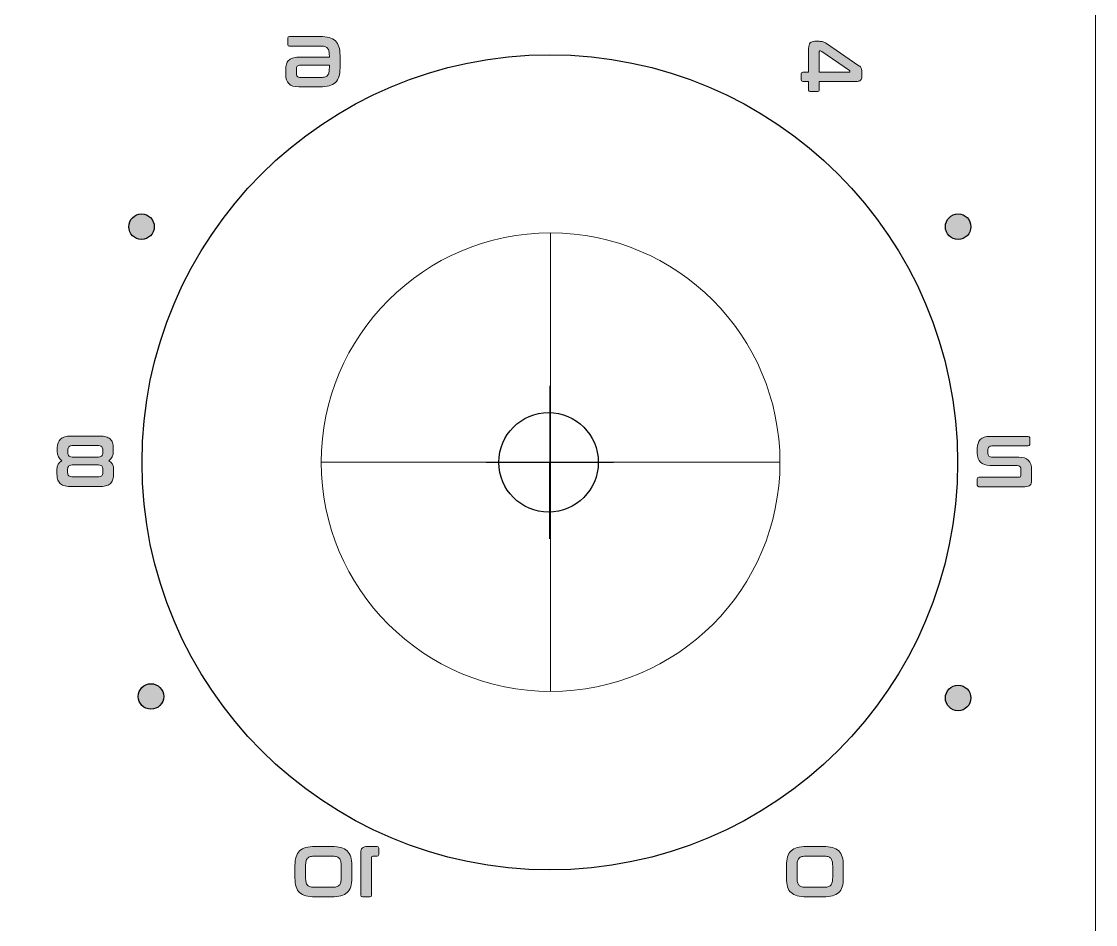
# Model space of a CAD drawing. Header units: millimetres. Extents: x 0 to 62, y -117 to 0.
# Drawn here: x 40.93 to 62, y -29.53 to -11.8 of the extents above; entities that cross this region are included whole.
import ezdxf

# ---------------------------------------------------------------- set-up
doc = ezdxf.new("R2010")
doc.units = ezdxf.units.MM
doc.header["$MEASUREMENT"] = 0
for name, color, linetype in [('GLOSS-V', 7, 'Continuous'), ('Layer 4', 7, 'Continuous'), ('Layer 5', 7, 'Continuous')]:
    doc.layers.add(name, color=color, linetype=linetype)

# ---------------------------------------------------------------- blocks, each defined once
blk = doc.blocks.new('block 40')
at = {"layer": 'GLOSS-V', "true_color": 0x010101}
h = blk.add_hatch(color=178, dxfattribs=at)
h.dxf.hatch_style = 2
edge = h.paths.add_edge_path()
edge.add_spline(control_points=[(56.657, -27.998), (56.728, -27.998), (56.789, -28.005), (56.839, -28.019), (56.889, -28.033), (56.93, -28.054), (56.961, -28.084), (56.993, -28.113), (57.016, -28.152), (57.03, -28.199), (57.045, -28.246), (57.052, -28.303), (57.052, -28.371), (57.052, -28.371), (57.052, -28.614), (57.052, -28.614), (57.052, -28.681), (57.045, -28.739), (57.03, -28.787), (57.016, -28.834), (56.993, -28.873), (56.961, -28.902), (56.93, -28.932), (56.889, -28.953), (56.839, -28.966), (56.789, -28.98), (56.728, -28.986), (56.657, -28.986), (56.657, -28.986), (56.331, -28.986), (56.331, -28.986), (56.259, -28.986), (56.199, -28.98), (56.149, -28.966), (56.099, -28.953), (56.058, -28.932), (56.027, -28.902), (55.995, -28.873), (55.972, -28.834), (55.958, -28.787), (55.943, -28.739), (55.936, -28.681), (55.936, -28.614), (55.936, -28.614), (55.936, -28.371), (55.936, -28.371), (55.936, -28.303), (55.943, -28.246), (55.958, -28.199), (55.972, -28.152), (55.995, -28.113), (56.027, -28.084), (56.058, -28.054), (56.099, -28.033), (56.149, -28.019), (56.199, -28.005), (56.259, -27.998), (56.331, -27.998), (56.331, -27.998), (56.657, -27.998), (56.657, -27.998)], knot_values=[0, 0, 0, 0, 1, 1, 1, 2, 2, 2, 3, 3, 3, 4, 4, 4, 5, 5, 5, 6, 6, 6, 7, 7, 7, 8, 8, 8, 9, 9, 9, 10, 10, 10, 11, 11, 11, 12, 12, 12, 13, 13, 13, 14, 14, 14, 15, 15, 15, 16, 16, 16, 17, 17, 17, 18, 18, 18, 19, 19, 19, 20, 20, 20, 20], degree=3, periodic=1)
edge = h.paths.add_edge_path()
edge.add_spline(control_points=[(56.843, -28.379), (56.843, -28.342), (56.84, -28.311), (56.834, -28.286), (56.829, -28.262), (56.819, -28.242), (56.805, -28.227), (56.791, -28.212), (56.772, -28.201), (56.748, -28.195), (56.724, -28.189), (56.694, -28.186), (56.657, -28.186), (56.657, -28.186), (56.331, -28.186), (56.331, -28.186), (56.294, -28.186), (56.264, -28.189), (56.24, -28.195), (56.216, -28.201), (56.197, -28.212), (56.183, -28.227), (56.169, -28.242), (56.159, -28.262), (56.153, -28.286), (56.147, -28.311), (56.145, -28.342), (56.145, -28.379), (56.145, -28.379), (56.145, -28.605), (56.145, -28.605), (56.145, -28.643), (56.147, -28.674), (56.153, -28.699), (56.159, -28.724), (56.169, -28.744), (56.183, -28.758), (56.197, -28.773), (56.216, -28.783), (56.24, -28.789), (56.264, -28.795), (56.294, -28.798), (56.331, -28.798), (56.331, -28.798), (56.657, -28.798), (56.657, -28.798), (56.694, -28.798), (56.724, -28.795), (56.748, -28.789), (56.772, -28.783), (56.791, -28.773), (56.805, -28.758), (56.819, -28.744), (56.829, -28.724), (56.834, -28.699), (56.84, -28.674), (56.843, -28.643), (56.843, -28.605), (56.843, -28.605), (56.843, -28.379), (56.843, -28.379)], knot_values=[0, 0, 0, 0, 1, 1, 1, 2, 2, 2, 3, 3, 3, 4, 4, 4, 5, 5, 5, 6, 6, 6, 7, 7, 7, 8, 8, 8, 9, 9, 9, 10, 10, 10, 11, 11, 11, 12, 12, 12, 13, 13, 13, 14, 14, 14, 15, 15, 15, 16, 16, 16, 17, 17, 17, 18, 18, 18, 19, 19, 19, 20, 20, 20, 20], degree=3, periodic=1)
at = {"layer": 'GLOSS-V', "lineweight": 0}
for points in [[(56.657, -27.998), (56.728, -27.998), (56.789, -28.005), (56.839, -28.019), (56.889, -28.033), (56.93, -28.054), (56.961, -28.084), (56.993, -28.113), (57.016, -28.152), (57.03, -28.199), (57.045, -28.246), (57.052, -28.303), (57.052, -28.371), (57.052, -28.371), (57.052, -28.614), (57.052, -28.614), (57.052, -28.681), (57.045, -28.739), (57.03, -28.787), (57.016, -28.834), (56.993, -28.873), (56.961, -28.902), (56.93, -28.932), (56.889, -28.953), (56.839, -28.966), (56.789, -28.98), (56.728, -28.986), (56.657, -28.986), (56.657, -28.986), (56.331, -28.986), (56.331, -28.986), (56.259, -28.986), (56.199, -28.98), (56.149, -28.966), (56.099, -28.953), (56.058, -28.932), (56.027, -28.902), (55.995, -28.873), (55.972, -28.834), (55.958, -28.787), (55.943, -28.739), (55.936, -28.681), (55.936, -28.614), (55.936, -28.614), (55.936, -28.371), (55.936, -28.371), (55.936, -28.303), (55.943, -28.246), (55.958, -28.199), (55.972, -28.152), (55.995, -28.113), (56.027, -28.084), (56.058, -28.054), (56.099, -28.033), (56.149, -28.019), (56.199, -28.005), (56.259, -27.998), (56.331, -27.998), (56.331, -27.998), (56.657, -27.998), (56.657, -27.998)], [(56.843, -28.379), (56.843, -28.342), (56.84, -28.311), (56.834, -28.286), (56.829, -28.262), (56.819, -28.242), (56.805, -28.227), (56.791, -28.212), (56.772, -28.201), (56.748, -28.195), (56.724, -28.189), (56.694, -28.186), (56.657, -28.186), (56.657, -28.186), (56.331, -28.186), (56.331, -28.186), (56.294, -28.186), (56.264, -28.189), (56.24, -28.195), (56.216, -28.201), (56.197, -28.212), (56.183, -28.227), (56.169, -28.242), (56.159, -28.262), (56.153, -28.286), (56.147, -28.311), (56.145, -28.342), (56.145, -28.379), (56.145, -28.379), (56.145, -28.605), (56.145, -28.605), (56.145, -28.643), (56.147, -28.674), (56.153, -28.699), (56.159, -28.724), (56.169, -28.744), (56.183, -28.758), (56.197, -28.773), (56.216, -28.783), (56.24, -28.789), (56.264, -28.795), (56.294, -28.798), (56.331, -28.798), (56.331, -28.798), (56.657, -28.798), (56.657, -28.798), (56.694, -28.798), (56.724, -28.795), (56.748, -28.789), (56.772, -28.783), (56.791, -28.773), (56.805, -28.758), (56.819, -28.744), (56.829, -28.724), (56.834, -28.699), (56.84, -28.674), (56.843, -28.643), (56.843, -28.605), (56.843, -28.605), (56.843, -28.379), (56.843, -28.379)]]:
    blk.add_open_spline(points, degree=3, knots=[0, 0, 0, 0, 1, 1, 1, 2, 2, 2, 3, 3, 3, 4, 4, 4, 5, 5, 5, 6, 6, 6, 7, 7, 7, 8, 8, 8, 9, 9, 9, 10, 10, 10, 11, 11, 11, 12, 12, 12, 13, 13, 13, 14, 14, 14, 15, 15, 15, 16, 16, 16, 17, 17, 17, 18, 18, 18, 19, 19, 19, 20, 20, 20, 20], dxfattribs=at)
blk = doc.blocks.new('block 39')
at = {"layer": 'GLOSS-V'}
blk.add_blockref('block 40', (0, 0), dxfattribs=at)
blk = doc.blocks.new('block 42')
at = {"layer": 'GLOSS-V', "true_color": 0x010101}
h = blk.add_hatch(color=178, dxfattribs=at)
h.dxf.hatch_style = 2
edge = h.paths.add_edge_path()
edge.add_spline(control_points=[(60.677, -19.947), (60.698, -19.947), (60.708, -19.957), (60.708, -19.978), (60.708, -19.978), (60.708, -20.104), (60.708, -20.104), (60.708, -20.124), (60.698, -20.135), (60.677, -20.135), (60.677, -20.135), (59.963, -20.135), (59.963, -20.135), (59.936, -20.135), (59.916, -20.142), (59.905, -20.157), (59.894, -20.171), (59.888, -20.191), (59.888, -20.215), (59.888, -20.215), (59.888, -20.276), (59.888, -20.276), (59.888, -20.328), (59.913, -20.355), (59.962, -20.355), (59.962, -20.355), (60.498, -20.355), (60.498, -20.355), (60.58, -20.355), (60.641, -20.376), (60.683, -20.418), (60.724, -20.46), (60.745, -20.52), (60.745, -20.598), (60.745, -20.598), (60.745, -20.815), (60.745, -20.815), (60.745, -20.856), (60.735, -20.887), (60.715, -20.906), (60.696, -20.925), (60.662, -20.935), (60.614, -20.935), (60.614, -20.935), (59.713, -20.935), (59.713, -20.935), (59.692, -20.935), (59.681, -20.924), (59.681, -20.904), (59.681, -20.904), (59.681, -20.778), (59.681, -20.778), (59.681, -20.758), (59.692, -20.747), (59.713, -20.747), (59.713, -20.747), (60.508, -20.747), (60.508, -20.747), (60.527, -20.747), (60.536, -20.737), (60.536, -20.717), (60.536, -20.717), (60.536, -20.598), (60.536, -20.598), (60.536, -20.544), (60.512, -20.517), (60.463, -20.517), (60.463, -20.517), (59.926, -20.517), (59.926, -20.517), (59.845, -20.517), (59.783, -20.496), (59.741, -20.454), (59.7, -20.413), (59.679, -20.353), (59.679, -20.276), (59.679, -20.276), (59.679, -20.177), (59.679, -20.177), (59.679, -20.108), (59.7, -20.053), (59.74, -20.01), (59.781, -19.968), (59.844, -19.947), (59.929, -19.947), (59.929, -19.947), (60.677, -19.947), (60.677, -19.947)], knot_values=[0, 0, 0, 0, 1, 1, 1, 2, 2, 2, 3, 3, 3, 4, 4, 4, 5, 5, 5, 6, 6, 6, 7, 7, 7, 8, 8, 8, 9, 9, 9, 10, 10, 10, 11, 11, 11, 12, 12, 12, 13, 13, 13, 14, 14, 14, 15, 15, 15, 16, 16, 16, 17, 17, 17, 18, 18, 18, 19, 19, 19, 20, 20, 20, 21, 21, 21, 22, 22, 22, 23, 23, 23, 24, 24, 24, 25, 25, 25, 26, 26, 26, 27, 27, 27, 28, 28, 28, 29, 29, 29, 29], degree=3, periodic=1)
at = {"layer": 'GLOSS-V', "lineweight": 0}
blk.add_open_spline([(60.677, -19.947), (60.698, -19.947), (60.708, -19.957), (60.708, -19.978), (60.708, -19.978), (60.708, -20.104), (60.708, -20.104), (60.708, -20.124), (60.698, -20.135), (60.677, -20.135), (60.677, -20.135), (59.963, -20.135), (59.963, -20.135), (59.936, -20.135), (59.916, -20.142), (59.905, -20.157), (59.894, -20.171), (59.888, -20.191), (59.888, -20.215), (59.888, -20.215), (59.888, -20.276), (59.888, -20.276), (59.888, -20.328), (59.913, -20.355), (59.962, -20.355), (59.962, -20.355), (60.498, -20.355), (60.498, -20.355), (60.58, -20.355), (60.641, -20.376), (60.683, -20.418), (60.724, -20.46), (60.745, -20.52), (60.745, -20.598), (60.745, -20.598), (60.745, -20.815), (60.745, -20.815), (60.745, -20.856), (60.735, -20.887), (60.715, -20.906), (60.696, -20.925), (60.662, -20.935), (60.614, -20.935), (60.614, -20.935), (59.713, -20.935), (59.713, -20.935), (59.692, -20.935), (59.681, -20.924), (59.681, -20.904), (59.681, -20.904), (59.681, -20.778), (59.681, -20.778), (59.681, -20.758), (59.692, -20.747), (59.713, -20.747), (59.713, -20.747), (60.508, -20.747), (60.508, -20.747), (60.527, -20.747), (60.536, -20.737), (60.536, -20.717), (60.536, -20.717), (60.536, -20.598), (60.536, -20.598), (60.536, -20.544), (60.512, -20.517), (60.463, -20.517), (60.463, -20.517), (59.926, -20.517), (59.926, -20.517), (59.845, -20.517), (59.783, -20.496), (59.741, -20.454), (59.7, -20.413), (59.679, -20.353), (59.679, -20.276), (59.679, -20.276), (59.679, -20.177), (59.679, -20.177), (59.679, -20.108), (59.7, -20.053), (59.74, -20.01), (59.781, -19.968), (59.844, -19.947), (59.929, -19.947), (59.929, -19.947), (60.677, -19.947), (60.677, -19.947)], degree=3, knots=[0, 0, 0, 0, 1, 1, 1, 2, 2, 2, 3, 3, 3, 4, 4, 4, 5, 5, 5, 6, 6, 6, 7, 7, 7, 8, 8, 8, 9, 9, 9, 10, 10, 10, 11, 11, 11, 12, 12, 12, 13, 13, 13, 14, 14, 14, 15, 15, 15, 16, 16, 16, 17, 17, 17, 18, 18, 18, 19, 19, 19, 20, 20, 20, 21, 21, 21, 22, 22, 22, 23, 23, 23, 24, 24, 24, 25, 25, 25, 26, 26, 26, 27, 27, 27, 28, 28, 28, 29, 29, 29, 29], dxfattribs=at)
blk = doc.blocks.new('block 41')
at = {"layer": 'GLOSS-V'}
blk.add_blockref('block 42', (0, 0), dxfattribs=at)
blk = doc.blocks.new('block 44')
at = {"layer": 'GLOSS-V', "true_color": 0x010101}
h = blk.add_hatch(color=178, dxfattribs=at)
h.dxf.hatch_style = 2
edge = h.paths.add_edge_path()
edge.add_spline(control_points=[(57.359, -12.671), (57.38, -12.686), (57.395, -12.703), (57.403, -12.72), (57.41, -12.737), (57.414, -12.759), (57.414, -12.786), (57.414, -12.786), (57.414, -12.893), (57.414, -12.893), (57.414, -12.918), (57.406, -12.939), (57.391, -12.955), (57.376, -12.971), (57.354, -12.979), (57.324, -12.979), (57.324, -12.979), (56.581, -12.979), (56.581, -12.979), (56.581, -12.979), (56.581, -13.15), (56.581, -13.15), (56.581, -13.17), (56.571, -13.181), (56.548, -13.181), (56.548, -13.181), (56.403, -13.181), (56.403, -13.181), (56.383, -13.181), (56.372, -13.17), (56.372, -13.15), (56.372, -13.15), (56.372, -12.979), (56.372, -12.979), (56.372, -12.979), (56.257, -12.979), (56.257, -12.979), (56.236, -12.979), (56.225, -12.969), (56.225, -12.948), (56.225, -12.948), (56.225, -12.834), (56.225, -12.834), (56.225, -12.812), (56.236, -12.801), (56.257, -12.801), (56.257, -12.801), (56.372, -12.801), (56.372, -12.801), (56.372, -12.801), (56.372, -12.337), (56.372, -12.337), (56.372, -12.28), (56.382, -12.241), (56.403, -12.222), (56.423, -12.203), (56.454, -12.193), (56.495, -12.193), (56.495, -12.193), (56.578, -12.193), (56.578, -12.193), (56.61, -12.193), (56.636, -12.196), (56.655, -12.202), (56.675, -12.208), (56.696, -12.219), (56.719, -12.235), (56.719, -12.235), (57.359, -12.671), (57.359, -12.671)], knot_values=[0, 0, 0, 0, 1, 1, 1, 2, 2, 2, 3, 3, 3, 4, 4, 4, 5, 5, 5, 6, 6, 6, 7, 7, 7, 8, 8, 8, 9, 9, 9, 10, 10, 10, 11, 11, 11, 12, 12, 12, 13, 13, 13, 14, 14, 14, 15, 15, 15, 16, 16, 16, 17, 17, 17, 18, 18, 18, 19, 19, 19, 20, 20, 20, 21, 21, 21, 22, 22, 22, 23, 23, 23, 23], degree=3, periodic=1)
edge = h.paths.add_edge_path()
edge.add_spline(control_points=[(57.181, -12.783), (57.181, -12.774), (57.178, -12.768), (57.172, -12.763), (57.172, -12.763), (56.632, -12.392), (56.632, -12.392), (56.621, -12.384), (56.61, -12.381), (56.601, -12.381), (56.601, -12.381), (56.593, -12.381), (56.593, -12.381), (56.585, -12.381), (56.581, -12.386), (56.581, -12.396), (56.581, -12.396), (56.581, -12.801), (56.581, -12.801), (56.581, -12.801), (57.17, -12.801), (57.17, -12.801), (57.177, -12.801), (57.181, -12.798), (57.181, -12.791), (57.181, -12.791), (57.181, -12.783), (57.181, -12.783)], knot_values=[0, 0, 0, 0, 1, 1, 1, 2, 2, 2, 3, 3, 3, 4, 4, 4, 5, 5, 5, 6, 6, 6, 7, 7, 7, 8, 8, 8, 9, 9, 9, 9], degree=3, periodic=1)
at = {"layer": 'GLOSS-V', "lineweight": 0}
for points, knots in [([(57.359, -12.671), (57.38, -12.686), (57.395, -12.703), (57.403, -12.72), (57.41, -12.737), (57.414, -12.759), (57.414, -12.786), (57.414, -12.786), (57.414, -12.893), (57.414, -12.893), (57.414, -12.918), (57.406, -12.939), (57.391, -12.955), (57.376, -12.971), (57.354, -12.979), (57.324, -12.979), (57.324, -12.979), (56.581, -12.979), (56.581, -12.979), (56.581, -12.979), (56.581, -13.15), (56.581, -13.15), (56.581, -13.17), (56.571, -13.181), (56.548, -13.181), (56.548, -13.181), (56.403, -13.181), (56.403, -13.181), (56.383, -13.181), (56.372, -13.17), (56.372, -13.15), (56.372, -13.15), (56.372, -12.979), (56.372, -12.979), (56.372, -12.979), (56.257, -12.979), (56.257, -12.979), (56.236, -12.979), (56.225, -12.969), (56.225, -12.948), (56.225, -12.948), (56.225, -12.834), (56.225, -12.834), (56.225, -12.812), (56.236, -12.801), (56.257, -12.801), (56.257, -12.801), (56.372, -12.801), (56.372, -12.801), (56.372, -12.801), (56.372, -12.337), (56.372, -12.337), (56.372, -12.28), (56.382, -12.241), (56.403, -12.222), (56.423, -12.203), (56.454, -12.193), (56.495, -12.193), (56.495, -12.193), (56.578, -12.193), (56.578, -12.193), (56.61, -12.193), (56.636, -12.196), (56.655, -12.202), (56.675, -12.208), (56.696, -12.219), (56.719, -12.235), (56.719, -12.235), (57.359, -12.671), (57.359, -12.671)], [0, 0, 0, 0, 1, 1, 1, 2, 2, 2, 3, 3, 3, 4, 4, 4, 5, 5, 5, 6, 6, 6, 7, 7, 7, 8, 8, 8, 9, 9, 9, 10, 10, 10, 11, 11, 11, 12, 12, 12, 13, 13, 13, 14, 14, 14, 15, 15, 15, 16, 16, 16, 17, 17, 17, 18, 18, 18, 19, 19, 19, 20, 20, 20, 21, 21, 21, 22, 22, 22, 23, 23, 23, 23]), ([(57.181, -12.783), (57.181, -12.774), (57.178, -12.768), (57.172, -12.763), (57.172, -12.763), (56.632, -12.392), (56.632, -12.392), (56.621, -12.384), (56.61, -12.381), (56.601, -12.381), (56.601, -12.381), (56.593, -12.381), (56.593, -12.381), (56.585, -12.381), (56.581, -12.386), (56.581, -12.396), (56.581, -12.396), (56.581, -12.801), (56.581, -12.801), (56.581, -12.801), (57.17, -12.801), (57.17, -12.801), (57.177, -12.801), (57.181, -12.798), (57.181, -12.791), (57.181, -12.791), (57.181, -12.783), (57.181, -12.783)], [0, 0, 0, 0, 1, 1, 1, 2, 2, 2, 3, 3, 3, 4, 4, 4, 5, 5, 5, 6, 6, 6, 7, 7, 7, 8, 8, 8, 9, 9, 9, 9])]:
    blk.add_open_spline(points, degree=3, knots=knots, dxfattribs=at)
blk = doc.blocks.new('block 43')
at = {"layer": 'GLOSS-V'}
blk.add_blockref('block 44', (0, 0), dxfattribs=at)
blk = doc.blocks.new('block 46')
at = {"layer": 'GLOSS-V', "true_color": 0x010101}
h = blk.add_hatch(color=178, dxfattribs=at)
h.dxf.hatch_style = 2
edge = h.paths.add_edge_path()
edge.add_spline(control_points=[(46.782, -12.099), (46.854, -12.099), (46.914, -12.105), (46.964, -12.119), (47.014, -12.133), (47.055, -12.154), (47.086, -12.184), (47.118, -12.214), (47.141, -12.252), (47.155, -12.299), (47.17, -12.346), (47.177, -12.403), (47.177, -12.471), (47.177, -12.471), (47.177, -12.714), (47.177, -12.714), (47.177, -12.782), (47.17, -12.839), (47.155, -12.887), (47.141, -12.934), (47.118, -12.973), (47.086, -13.002), (47.055, -13.032), (47.014, -13.053), (46.964, -13.067), (46.914, -13.08), (46.854, -13.086), (46.782, -13.086), (46.782, -13.086), (46.37, -13.086), (46.37, -13.086), (46.277, -13.086), (46.211, -13.066), (46.172, -13.023), (46.133, -12.982), (46.113, -12.923), (46.113, -12.848), (46.113, -12.848), (46.113, -12.745), (46.113, -12.745), (46.113, -12.707), (46.117, -12.674), (46.126, -12.644), (46.135, -12.614), (46.148, -12.589), (46.168, -12.569), (46.188, -12.549), (46.214, -12.533), (46.245, -12.523), (46.277, -12.512), (46.315, -12.506), (46.36, -12.506), (46.36, -12.506), (46.968, -12.506), (46.968, -12.506), (46.968, -12.506), (46.968, -12.48), (46.968, -12.48), (46.968, -12.442), (46.966, -12.411), (46.96, -12.386), (46.955, -12.362), (46.944, -12.342), (46.93, -12.327), (46.916, -12.312), (46.897, -12.302), (46.873, -12.295), (46.849, -12.289), (46.819, -12.286), (46.782, -12.286), (46.782, -12.286), (46.183, -12.286), (46.183, -12.286), (46.162, -12.286), (46.151, -12.276), (46.151, -12.255), (46.151, -12.255), (46.151, -12.13), (46.151, -12.13), (46.151, -12.109), (46.162, -12.099), (46.183, -12.099), (46.183, -12.099), (46.782, -12.099), (46.782, -12.099)], knot_values=[0, 0, 0, 0, 1, 1, 1, 2, 2, 2, 3, 3, 3, 4, 4, 4, 5, 5, 5, 6, 6, 6, 7, 7, 7, 8, 8, 8, 9, 9, 9, 10, 10, 10, 11, 11, 11, 12, 12, 12, 13, 13, 13, 14, 14, 14, 15, 15, 15, 16, 16, 16, 17, 17, 17, 18, 18, 18, 19, 19, 19, 20, 20, 20, 21, 21, 21, 22, 22, 22, 23, 23, 23, 24, 24, 24, 25, 25, 25, 26, 26, 26, 27, 27, 27, 28, 28, 28, 28], degree=3, periodic=1)
edge = h.paths.add_edge_path()
edge.add_spline(control_points=[(46.403, -12.662), (46.372, -12.662), (46.351, -12.668), (46.339, -12.681), (46.327, -12.694), (46.321, -12.716), (46.321, -12.745), (46.321, -12.745), (46.321, -12.82), (46.321, -12.82), (46.321, -12.849), (46.327, -12.87), (46.34, -12.884), (46.352, -12.898), (46.374, -12.904), (46.404, -12.904), (46.404, -12.904), (46.782, -12.904), (46.782, -12.904), (46.819, -12.904), (46.849, -12.901), (46.873, -12.895), (46.897, -12.889), (46.916, -12.879), (46.93, -12.864), (46.944, -12.85), (46.955, -12.83), (46.96, -12.805), (46.966, -12.78), (46.968, -12.749), (46.968, -12.712), (46.968, -12.712), (46.968, -12.662), (46.968, -12.662), (46.968, -12.662), (46.403, -12.662), (46.403, -12.662)], knot_values=[0, 0, 0, 0, 1, 1, 1, 2, 2, 2, 3, 3, 3, 4, 4, 4, 5, 5, 5, 6, 6, 6, 7, 7, 7, 8, 8, 8, 9, 9, 9, 10, 10, 10, 11, 11, 11, 12, 12, 12, 12], degree=3, periodic=1)
at = {"layer": 'GLOSS-V', "lineweight": 0}
for points, knots in [([(46.782, -12.099), (46.854, -12.099), (46.914, -12.105), (46.964, -12.119), (47.014, -12.133), (47.055, -12.154), (47.086, -12.184), (47.118, -12.214), (47.141, -12.252), (47.155, -12.299), (47.17, -12.346), (47.177, -12.403), (47.177, -12.471), (47.177, -12.471), (47.177, -12.714), (47.177, -12.714), (47.177, -12.782), (47.17, -12.839), (47.155, -12.887), (47.141, -12.934), (47.118, -12.973), (47.086, -13.002), (47.055, -13.032), (47.014, -13.053), (46.964, -13.067), (46.914, -13.08), (46.854, -13.086), (46.782, -13.086), (46.782, -13.086), (46.37, -13.086), (46.37, -13.086), (46.277, -13.086), (46.211, -13.066), (46.172, -13.023), (46.133, -12.982), (46.113, -12.923), (46.113, -12.848), (46.113, -12.848), (46.113, -12.745), (46.113, -12.745), (46.113, -12.707), (46.117, -12.674), (46.126, -12.644), (46.135, -12.614), (46.148, -12.589), (46.168, -12.569), (46.188, -12.549), (46.214, -12.533), (46.245, -12.523), (46.277, -12.512), (46.315, -12.506), (46.36, -12.506), (46.36, -12.506), (46.968, -12.506), (46.968, -12.506), (46.968, -12.506), (46.968, -12.48), (46.968, -12.48), (46.968, -12.442), (46.966, -12.411), (46.96, -12.386), (46.955, -12.362), (46.944, -12.342), (46.93, -12.327), (46.916, -12.312), (46.897, -12.302), (46.873, -12.295), (46.849, -12.289), (46.819, -12.286), (46.782, -12.286), (46.782, -12.286), (46.183, -12.286), (46.183, -12.286), (46.162, -12.286), (46.151, -12.276), (46.151, -12.255), (46.151, -12.255), (46.151, -12.13), (46.151, -12.13), (46.151, -12.109), (46.162, -12.099), (46.183, -12.099), (46.183, -12.099), (46.782, -12.099), (46.782, -12.099)], [0, 0, 0, 0, 1, 1, 1, 2, 2, 2, 3, 3, 3, 4, 4, 4, 5, 5, 5, 6, 6, 6, 7, 7, 7, 8, 8, 8, 9, 9, 9, 10, 10, 10, 11, 11, 11, 12, 12, 12, 13, 13, 13, 14, 14, 14, 15, 15, 15, 16, 16, 16, 17, 17, 17, 18, 18, 18, 19, 19, 19, 20, 20, 20, 21, 21, 21, 22, 22, 22, 23, 23, 23, 24, 24, 24, 25, 25, 25, 26, 26, 26, 27, 27, 27, 28, 28, 28, 28]), ([(46.403, -12.662), (46.372, -12.662), (46.351, -12.668), (46.339, -12.681), (46.327, -12.694), (46.321, -12.716), (46.321, -12.745), (46.321, -12.745), (46.321, -12.82), (46.321, -12.82), (46.321, -12.849), (46.327, -12.87), (46.34, -12.884), (46.352, -12.898), (46.374, -12.904), (46.404, -12.904), (46.404, -12.904), (46.782, -12.904), (46.782, -12.904), (46.819, -12.904), (46.849, -12.901), (46.873, -12.895), (46.897, -12.889), (46.916, -12.879), (46.93, -12.864), (46.944, -12.85), (46.955, -12.83), (46.96, -12.805), (46.966, -12.78), (46.968, -12.749), (46.968, -12.712), (46.968, -12.712), (46.968, -12.662), (46.968, -12.662), (46.968, -12.662), (46.403, -12.662), (46.403, -12.662)], [0, 0, 0, 0, 1, 1, 1, 2, 2, 2, 3, 3, 3, 4, 4, 4, 5, 5, 5, 6, 6, 6, 7, 7, 7, 8, 8, 8, 9, 9, 9, 10, 10, 10, 11, 11, 11, 12, 12, 12, 12])]:
    blk.add_open_spline(points, degree=3, knots=knots, dxfattribs=at)
blk = doc.blocks.new('block 45')
at = {"layer": 'GLOSS-V'}
blk.add_blockref('block 46', (0, 0), dxfattribs=at)
blk = doc.blocks.new('block 48')
at = {"layer": 'GLOSS-V', "true_color": 0x010101}
h = blk.add_hatch(color=178, dxfattribs=at)
h.dxf.hatch_style = 2
edge = h.paths.add_edge_path()
edge.add_spline(control_points=[(42.461, -19.941), (42.51, -19.941), (42.551, -19.946), (42.585, -19.955), (42.619, -19.965), (42.647, -19.979), (42.668, -19.998), (42.689, -20.017), (42.705, -20.042), (42.714, -20.071), (42.724, -20.1), (42.729, -20.134), (42.729, -20.174), (42.729, -20.174), (42.729, -20.241), (42.729, -20.241), (42.729, -20.323), (42.7, -20.384), (42.642, -20.424), (42.705, -20.459), (42.736, -20.519), (42.736, -20.603), (42.736, -20.603), (42.736, -20.685), (42.736, -20.685), (42.736, -20.722), (42.732, -20.756), (42.723, -20.786), (42.715, -20.816), (42.701, -20.842), (42.681, -20.863), (42.661, -20.884), (42.636, -20.901), (42.604, -20.912), (42.573, -20.923), (42.533, -20.929), (42.486, -20.929), (42.486, -20.929), (41.874, -20.929), (41.874, -20.929), (41.828, -20.929), (41.789, -20.923), (41.757, -20.912), (41.725, -20.901), (41.699, -20.884), (41.679, -20.863), (41.659, -20.842), (41.645, -20.816), (41.637, -20.786), (41.628, -20.756), (41.624, -20.722), (41.624, -20.685), (41.624, -20.685), (41.624, -20.603), (41.624, -20.603), (41.624, -20.519), (41.656, -20.459), (41.719, -20.424), (41.661, -20.384), (41.631, -20.323), (41.631, -20.241), (41.631, -20.241), (41.631, -20.174), (41.631, -20.174), (41.631, -20.096), (41.652, -20.037), (41.693, -19.999), (41.734, -19.96), (41.803, -19.941), (41.899, -19.941), (41.899, -19.941), (42.461, -19.941), (42.461, -19.941)], knot_values=[0, 0, 0, 0, 1, 1, 1, 2, 2, 2, 3, 3, 3, 4, 4, 4, 5, 5, 5, 6, 6, 6, 7, 7, 7, 8, 8, 8, 9, 9, 9, 10, 10, 10, 11, 11, 11, 12, 12, 12, 13, 13, 13, 14, 14, 14, 15, 15, 15, 16, 16, 16, 17, 17, 17, 18, 18, 18, 19, 19, 19, 20, 20, 20, 21, 21, 21, 22, 22, 22, 23, 23, 23, 24, 24, 24, 24], degree=3, periodic=1)
edge = h.paths.add_edge_path()
edge.add_spline(control_points=[(42.526, -20.594), (42.526, -20.565), (42.517, -20.543), (42.501, -20.528), (42.484, -20.513), (42.452, -20.505), (42.405, -20.505), (42.405, -20.505), (41.956, -20.505), (41.956, -20.505), (41.909, -20.505), (41.877, -20.513), (41.859, -20.528), (41.842, -20.543), (41.833, -20.565), (41.833, -20.594), (41.833, -20.594), (41.833, -20.656), (41.833, -20.656), (41.833, -20.687), (41.841, -20.708), (41.858, -20.722), (41.874, -20.736), (41.901, -20.743), (41.939, -20.743), (41.939, -20.743), (42.422, -20.743), (42.422, -20.743), (42.459, -20.743), (42.486, -20.736), (42.502, -20.722), (42.518, -20.708), (42.526, -20.687), (42.526, -20.656), (42.526, -20.656), (42.526, -20.594), (42.526, -20.594)], knot_values=[0, 0, 0, 0, 1, 1, 1, 2, 2, 2, 3, 3, 3, 4, 4, 4, 5, 5, 5, 6, 6, 6, 7, 7, 7, 8, 8, 8, 9, 9, 9, 10, 10, 10, 11, 11, 11, 12, 12, 12, 12], degree=3, periodic=1)
edge = h.paths.add_edge_path()
edge.add_spline(control_points=[(42.525, -20.218), (42.525, -20.188), (42.517, -20.166), (42.501, -20.151), (42.485, -20.135), (42.458, -20.127), (42.42, -20.127), (42.42, -20.127), (41.941, -20.127), (41.941, -20.127), (41.903, -20.127), (41.876, -20.135), (41.86, -20.151), (41.844, -20.166), (41.836, -20.188), (41.836, -20.218), (41.836, -20.218), (41.836, -20.27), (41.836, -20.27), (41.836, -20.297), (41.844, -20.318), (41.861, -20.333), (41.877, -20.347), (41.909, -20.354), (41.956, -20.354), (41.956, -20.354), (42.405, -20.354), (42.405, -20.354), (42.452, -20.354), (42.484, -20.347), (42.5, -20.333), (42.516, -20.318), (42.525, -20.297), (42.525, -20.27), (42.525, -20.27), (42.525, -20.218), (42.525, -20.218)], knot_values=[0, 0, 0, 0, 1, 1, 1, 2, 2, 2, 3, 3, 3, 4, 4, 4, 5, 5, 5, 6, 6, 6, 7, 7, 7, 8, 8, 8, 9, 9, 9, 10, 10, 10, 11, 11, 11, 12, 12, 12, 12], degree=3, periodic=1)
at = {"layer": 'GLOSS-V', "lineweight": 0}
for points, knots in [([(42.461, -19.941), (42.51, -19.941), (42.551, -19.946), (42.585, -19.955), (42.619, -19.965), (42.647, -19.979), (42.668, -19.998), (42.689, -20.017), (42.705, -20.042), (42.714, -20.071), (42.724, -20.1), (42.729, -20.134), (42.729, -20.174), (42.729, -20.174), (42.729, -20.241), (42.729, -20.241), (42.729, -20.323), (42.7, -20.384), (42.642, -20.424), (42.705, -20.459), (42.736, -20.519), (42.736, -20.603), (42.736, -20.603), (42.736, -20.685), (42.736, -20.685), (42.736, -20.722), (42.732, -20.756), (42.723, -20.786), (42.715, -20.816), (42.701, -20.842), (42.681, -20.863), (42.661, -20.884), (42.636, -20.901), (42.604, -20.912), (42.573, -20.923), (42.533, -20.929), (42.486, -20.929), (42.486, -20.929), (41.874, -20.929), (41.874, -20.929), (41.828, -20.929), (41.789, -20.923), (41.757, -20.912), (41.725, -20.901), (41.699, -20.884), (41.679, -20.863), (41.659, -20.842), (41.645, -20.816), (41.637, -20.786), (41.628, -20.756), (41.624, -20.722), (41.624, -20.685), (41.624, -20.685), (41.624, -20.603), (41.624, -20.603), (41.624, -20.519), (41.656, -20.459), (41.719, -20.424), (41.661, -20.384), (41.631, -20.323), (41.631, -20.241), (41.631, -20.241), (41.631, -20.174), (41.631, -20.174), (41.631, -20.096), (41.652, -20.037), (41.693, -19.999), (41.734, -19.96), (41.803, -19.941), (41.899, -19.941), (41.899, -19.941), (42.461, -19.941), (42.461, -19.941)], [0, 0, 0, 0, 1, 1, 1, 2, 2, 2, 3, 3, 3, 4, 4, 4, 5, 5, 5, 6, 6, 6, 7, 7, 7, 8, 8, 8, 9, 9, 9, 10, 10, 10, 11, 11, 11, 12, 12, 12, 13, 13, 13, 14, 14, 14, 15, 15, 15, 16, 16, 16, 17, 17, 17, 18, 18, 18, 19, 19, 19, 20, 20, 20, 21, 21, 21, 22, 22, 22, 23, 23, 23, 24, 24, 24, 24]), ([(42.525, -20.218), (42.525, -20.188), (42.517, -20.166), (42.501, -20.151), (42.485, -20.135), (42.458, -20.127), (42.42, -20.127), (42.42, -20.127), (41.941, -20.127), (41.941, -20.127), (41.903, -20.127), (41.876, -20.135), (41.86, -20.151), (41.844, -20.166), (41.836, -20.188), (41.836, -20.218), (41.836, -20.218), (41.836, -20.27), (41.836, -20.27), (41.836, -20.297), (41.844, -20.318), (41.861, -20.333), (41.877, -20.347), (41.909, -20.354), (41.956, -20.354), (41.956, -20.354), (42.405, -20.354), (42.405, -20.354), (42.452, -20.354), (42.484, -20.347), (42.5, -20.333), (42.516, -20.318), (42.525, -20.297), (42.525, -20.27), (42.525, -20.27), (42.525, -20.218), (42.525, -20.218)], [0, 0, 0, 0, 1, 1, 1, 2, 2, 2, 3, 3, 3, 4, 4, 4, 5, 5, 5, 6, 6, 6, 7, 7, 7, 8, 8, 8, 9, 9, 9, 10, 10, 10, 11, 11, 11, 12, 12, 12, 12]), ([(42.526, -20.594), (42.526, -20.565), (42.517, -20.543), (42.501, -20.528), (42.484, -20.513), (42.452, -20.505), (42.405, -20.505), (42.405, -20.505), (41.956, -20.505), (41.956, -20.505), (41.909, -20.505), (41.877, -20.513), (41.859, -20.528), (41.842, -20.543), (41.833, -20.565), (41.833, -20.594), (41.833, -20.594), (41.833, -20.656), (41.833, -20.656), (41.833, -20.687), (41.841, -20.708), (41.858, -20.722), (41.874, -20.736), (41.901, -20.743), (41.939, -20.743), (41.939, -20.743), (42.422, -20.743), (42.422, -20.743), (42.459, -20.743), (42.486, -20.736), (42.502, -20.722), (42.518, -20.708), (42.526, -20.687), (42.526, -20.656), (42.526, -20.656), (42.526, -20.594), (42.526, -20.594)], [0, 0, 0, 0, 1, 1, 1, 2, 2, 2, 3, 3, 3, 4, 4, 4, 5, 5, 5, 6, 6, 6, 7, 7, 7, 8, 8, 8, 9, 9, 9, 10, 10, 10, 11, 11, 11, 12, 12, 12, 12])]:
    blk.add_open_spline(points, degree=3, knots=knots, dxfattribs=at)
blk = doc.blocks.new('block 47')
at = {"layer": 'GLOSS-V'}
blk.add_blockref('block 48', (0, 0), dxfattribs=at)
blk = doc.blocks.new('block 50')
at = {"layer": 'GLOSS-V', "true_color": 0x010101}
h = blk.add_hatch(color=178, dxfattribs=at)
h.dxf.hatch_style = 2
edge = h.paths.add_edge_path()
edge.add_spline(control_points=[(47.014, -27.998), (47.085, -27.998), (47.146, -28.005), (47.196, -28.019), (47.246, -28.033), (47.287, -28.054), (47.318, -28.084), (47.35, -28.113), (47.373, -28.152), (47.387, -28.199), (47.402, -28.246), (47.409, -28.303), (47.409, -28.371), (47.409, -28.371), (47.409, -28.614), (47.409, -28.614), (47.409, -28.681), (47.402, -28.739), (47.387, -28.787), (47.373, -28.834), (47.35, -28.873), (47.318, -28.902), (47.287, -28.932), (47.246, -28.953), (47.196, -28.966), (47.146, -28.98), (47.085, -28.986), (47.014, -28.986), (47.014, -28.986), (46.688, -28.986), (46.688, -28.986), (46.617, -28.986), (46.556, -28.98), (46.506, -28.966), (46.456, -28.953), (46.416, -28.932), (46.384, -28.902), (46.352, -28.873), (46.33, -28.834), (46.315, -28.787), (46.3, -28.739), (46.293, -28.681), (46.293, -28.614), (46.293, -28.614), (46.293, -28.371), (46.293, -28.371), (46.293, -28.303), (46.3, -28.246), (46.315, -28.199), (46.33, -28.152), (46.352, -28.113), (46.384, -28.084), (46.416, -28.054), (46.456, -28.033), (46.506, -28.019), (46.556, -28.005), (46.617, -27.998), (46.688, -27.998), (46.688, -27.998), (47.014, -27.998), (47.014, -27.998)], knot_values=[0, 0, 0, 0, 1, 1, 1, 2, 2, 2, 3, 3, 3, 4, 4, 4, 5, 5, 5, 6, 6, 6, 7, 7, 7, 8, 8, 8, 9, 9, 9, 10, 10, 10, 11, 11, 11, 12, 12, 12, 13, 13, 13, 14, 14, 14, 15, 15, 15, 16, 16, 16, 17, 17, 17, 18, 18, 18, 19, 19, 19, 20, 20, 20, 20], degree=3, periodic=1)
edge = h.paths.add_edge_path()
edge.add_spline(control_points=[(47.201, -28.379), (47.201, -28.342), (47.198, -28.311), (47.192, -28.286), (47.186, -28.262), (47.176, -28.242), (47.162, -28.227), (47.148, -28.212), (47.129, -28.201), (47.105, -28.195), (47.081, -28.189), (47.051, -28.186), (47.014, -28.186), (47.014, -28.186), (46.688, -28.186), (46.688, -28.186), (46.651, -28.186), (46.621, -28.189), (46.597, -28.195), (46.573, -28.201), (46.554, -28.212), (46.54, -28.227), (46.526, -28.242), (46.516, -28.262), (46.511, -28.286), (46.505, -28.311), (46.502, -28.342), (46.502, -28.379), (46.502, -28.379), (46.502, -28.605), (46.502, -28.605), (46.502, -28.643), (46.505, -28.674), (46.511, -28.699), (46.516, -28.724), (46.526, -28.744), (46.54, -28.758), (46.554, -28.773), (46.573, -28.783), (46.597, -28.789), (46.621, -28.795), (46.651, -28.798), (46.688, -28.798), (46.688, -28.798), (47.014, -28.798), (47.014, -28.798), (47.051, -28.798), (47.081, -28.795), (47.105, -28.789), (47.129, -28.783), (47.148, -28.773), (47.162, -28.758), (47.176, -28.744), (47.186, -28.724), (47.192, -28.699), (47.198, -28.674), (47.201, -28.643), (47.201, -28.605), (47.201, -28.605), (47.201, -28.379), (47.201, -28.379)], knot_values=[0, 0, 0, 0, 1, 1, 1, 2, 2, 2, 3, 3, 3, 4, 4, 4, 5, 5, 5, 6, 6, 6, 7, 7, 7, 8, 8, 8, 9, 9, 9, 10, 10, 10, 11, 11, 11, 12, 12, 12, 13, 13, 13, 14, 14, 14, 15, 15, 15, 16, 16, 16, 17, 17, 17, 18, 18, 18, 19, 19, 19, 20, 20, 20, 20], degree=3, periodic=1)
h = blk.add_hatch(color=178, dxfattribs=at)
h.dxf.hatch_style = 2
edge = h.paths.add_edge_path()
edge.add_spline(control_points=[(47.903, -27.998), (47.925, -27.998), (47.936, -28.009), (47.936, -28.029), (47.936, -28.029), (47.936, -28.155), (47.936, -28.155), (47.936, -28.176), (47.925, -28.186), (47.903, -28.186), (47.903, -28.186), (47.823, -28.186), (47.823, -28.186), (47.803, -28.186), (47.793, -28.196), (47.793, -28.216), (47.793, -28.216), (47.793, -28.955), (47.793, -28.955), (47.793, -28.976), (47.783, -28.986), (47.762, -28.986), (47.762, -28.986), (47.617, -28.986), (47.617, -28.986), (47.596, -28.986), (47.586, -28.976), (47.586, -28.955), (47.586, -28.955), (47.586, -28.118), (47.586, -28.118), (47.586, -28.077), (47.595, -28.047), (47.615, -28.027), (47.635, -28.008), (47.668, -27.998), (47.716, -27.998), (47.716, -27.998), (47.903, -27.998), (47.903, -27.998)], knot_values=[0, 0, 0, 0, 1, 1, 1, 2, 2, 2, 3, 3, 3, 4, 4, 4, 5, 5, 5, 6, 6, 6, 7, 7, 7, 8, 8, 8, 9, 9, 9, 10, 10, 10, 11, 11, 11, 12, 12, 12, 13, 13, 13, 13], degree=3, periodic=1)
at = {"layer": 'GLOSS-V', "lineweight": 0}
for points, knots in [([(47.014, -27.998), (47.085, -27.998), (47.146, -28.005), (47.196, -28.019), (47.246, -28.033), (47.287, -28.054), (47.318, -28.084), (47.35, -28.113), (47.373, -28.152), (47.387, -28.199), (47.402, -28.246), (47.409, -28.303), (47.409, -28.371), (47.409, -28.371), (47.409, -28.614), (47.409, -28.614), (47.409, -28.681), (47.402, -28.739), (47.387, -28.787), (47.373, -28.834), (47.35, -28.873), (47.318, -28.902), (47.287, -28.932), (47.246, -28.953), (47.196, -28.966), (47.146, -28.98), (47.085, -28.986), (47.014, -28.986), (47.014, -28.986), (46.688, -28.986), (46.688, -28.986), (46.617, -28.986), (46.556, -28.98), (46.506, -28.966), (46.456, -28.953), (46.416, -28.932), (46.384, -28.902), (46.352, -28.873), (46.33, -28.834), (46.315, -28.787), (46.3, -28.739), (46.293, -28.681), (46.293, -28.614), (46.293, -28.614), (46.293, -28.371), (46.293, -28.371), (46.293, -28.303), (46.3, -28.246), (46.315, -28.199), (46.33, -28.152), (46.352, -28.113), (46.384, -28.084), (46.416, -28.054), (46.456, -28.033), (46.506, -28.019), (46.556, -28.005), (46.617, -27.998), (46.688, -27.998), (46.688, -27.998), (47.014, -27.998), (47.014, -27.998)], [0, 0, 0, 0, 1, 1, 1, 2, 2, 2, 3, 3, 3, 4, 4, 4, 5, 5, 5, 6, 6, 6, 7, 7, 7, 8, 8, 8, 9, 9, 9, 10, 10, 10, 11, 11, 11, 12, 12, 12, 13, 13, 13, 14, 14, 14, 15, 15, 15, 16, 16, 16, 17, 17, 17, 18, 18, 18, 19, 19, 19, 20, 20, 20, 20]), ([(47.903, -27.998), (47.925, -27.998), (47.936, -28.009), (47.936, -28.029), (47.936, -28.029), (47.936, -28.155), (47.936, -28.155), (47.936, -28.176), (47.925, -28.186), (47.903, -28.186), (47.903, -28.186), (47.823, -28.186), (47.823, -28.186), (47.803, -28.186), (47.793, -28.196), (47.793, -28.216), (47.793, -28.216), (47.793, -28.955), (47.793, -28.955), (47.793, -28.976), (47.783, -28.986), (47.762, -28.986), (47.762, -28.986), (47.617, -28.986), (47.617, -28.986), (47.596, -28.986), (47.586, -28.976), (47.586, -28.955), (47.586, -28.955), (47.586, -28.118), (47.586, -28.118), (47.586, -28.077), (47.595, -28.047), (47.615, -28.027), (47.635, -28.008), (47.668, -27.998), (47.716, -27.998), (47.716, -27.998), (47.903, -27.998), (47.903, -27.998)], [0, 0, 0, 0, 1, 1, 1, 2, 2, 2, 3, 3, 3, 4, 4, 4, 5, 5, 5, 6, 6, 6, 7, 7, 7, 8, 8, 8, 9, 9, 9, 10, 10, 10, 11, 11, 11, 12, 12, 12, 13, 13, 13, 13]), ([(47.201, -28.379), (47.201, -28.342), (47.198, -28.311), (47.192, -28.286), (47.186, -28.262), (47.176, -28.242), (47.162, -28.227), (47.148, -28.212), (47.129, -28.201), (47.105, -28.195), (47.081, -28.189), (47.051, -28.186), (47.014, -28.186), (47.014, -28.186), (46.688, -28.186), (46.688, -28.186), (46.651, -28.186), (46.621, -28.189), (46.597, -28.195), (46.573, -28.201), (46.554, -28.212), (46.54, -28.227), (46.526, -28.242), (46.516, -28.262), (46.511, -28.286), (46.505, -28.311), (46.502, -28.342), (46.502, -28.379), (46.502, -28.379), (46.502, -28.605), (46.502, -28.605), (46.502, -28.643), (46.505, -28.674), (46.511, -28.699), (46.516, -28.724), (46.526, -28.744), (46.54, -28.758), (46.554, -28.773), (46.573, -28.783), (46.597, -28.789), (46.621, -28.795), (46.651, -28.798), (46.688, -28.798), (46.688, -28.798), (47.014, -28.798), (47.014, -28.798), (47.051, -28.798), (47.081, -28.795), (47.105, -28.789), (47.129, -28.783), (47.148, -28.773), (47.162, -28.758), (47.176, -28.744), (47.186, -28.724), (47.192, -28.699), (47.198, -28.674), (47.201, -28.643), (47.201, -28.605), (47.201, -28.605), (47.201, -28.379), (47.201, -28.379)], [0, 0, 0, 0, 1, 1, 1, 2, 2, 2, 3, 3, 3, 4, 4, 4, 5, 5, 5, 6, 6, 6, 7, 7, 7, 8, 8, 8, 9, 9, 9, 10, 10, 10, 11, 11, 11, 12, 12, 12, 13, 13, 13, 14, 14, 14, 15, 15, 15, 16, 16, 16, 17, 17, 17, 18, 18, 18, 19, 19, 19, 20, 20, 20, 20])]:
    blk.add_open_spline(points, degree=3, knots=knots, dxfattribs=at)
blk = doc.blocks.new('block 49')
at = {"layer": 'GLOSS-V'}
blk.add_blockref('block 50', (0, 0), dxfattribs=at)

msp = doc.modelspace()

# ---------------------------------------------------------------- hatches: boundary and pattern name
at = {"layer": 'GLOSS-V', "true_color": 0x010101}
h = msp.add_hatch(color=178, dxfattribs=at)
h.dxf.hatch_style = 2
edge = h.paths.add_edge_path()
edge.add_spline(control_points=[(43.033, -15.832), (43.033, -15.97), (43.145, -16.082), (43.283, -16.082), (43.421, -16.082), (43.533, -15.97), (43.533, -15.832), (43.533, -15.832), (43.533, -15.831), (43.533, -15.831), (43.533, -15.693), (43.421, -15.581), (43.283, -15.581), (43.144, -15.582), (43.033, -15.694), (43.033, -15.832), (43.033, -15.832), (43.033, -15.832), (43.033, -15.832)], knot_values=[0, 0, 0, 0, 1, 1, 1, 2, 2, 2, 3, 3, 3, 4, 4, 4, 5, 5, 5, 6, 6, 6, 6], degree=3, periodic=1)
h = msp.add_hatch(color=178, dxfattribs=at)
h.dxf.hatch_style = 2
edge = h.paths.add_edge_path()
edge.add_spline(control_points=[(59.054, -15.832), (59.054, -15.97), (59.166, -16.082), (59.304, -16.082), (59.442, -16.082), (59.554, -15.97), (59.554, -15.832), (59.554, -15.832), (59.554, -15.831), (59.554, -15.831), (59.554, -15.693), (59.442, -15.581), (59.304, -15.581), (59.166, -15.582), (59.054, -15.694), (59.054, -15.832), (59.054, -15.832), (59.054, -15.832), (59.054, -15.832)], knot_values=[0, 0, 0, 0, 1, 1, 1, 2, 2, 2, 3, 3, 3, 4, 4, 4, 5, 5, 5, 6, 6, 6, 6], degree=3, periodic=1)
h = msp.add_hatch(color=178, dxfattribs=at)
h.dxf.hatch_style = 2
edge = h.paths.add_edge_path()
edge.add_spline(control_points=[(43.218, -25.053), (43.218, -25.191), (43.33, -25.303), (43.468, -25.303), (43.606, -25.302), (43.718, -25.19), (43.718, -25.052), (43.718, -25.052), (43.718, -25.052), (43.718, -25.052), (43.718, -24.914), (43.606, -24.802), (43.468, -24.802), (43.33, -24.802), (43.218, -24.914), (43.218, -25.052), (43.218, -25.052), (43.218, -25.053), (43.218, -25.053)], knot_values=[0, 0, 0, 0, 1, 1, 1, 2, 2, 2, 3, 3, 3, 4, 4, 4, 5, 5, 5, 6, 6, 6, 6], degree=3, periodic=1)
h = msp.add_hatch(color=178, dxfattribs=at)
h.dxf.hatch_style = 2
edge = h.paths.add_edge_path()
edge.add_spline(control_points=[(59.054, -25.082), (59.054, -25.22), (59.166, -25.332), (59.304, -25.332), (59.442, -25.332), (59.554, -25.22), (59.554, -25.082), (59.554, -25.082), (59.554, -25.081), (59.554, -25.081), (59.554, -24.943), (59.442, -24.831), (59.304, -24.831), (59.166, -24.832), (59.054, -24.944), (59.054, -25.082), (59.054, -25.082), (59.054, -25.082), (59.054, -25.082)], knot_values=[0, 0, 0, 0, 1, 1, 1, 2, 2, 2, 3, 3, 3, 4, 4, 4, 5, 5, 5, 6, 6, 6, 6], degree=3, periodic=1)

# ---------------------------------------------------------------- linework, layer by layer
at = {"layer": 'GLOSS-V', "color": 178, "lineweight": 25, "true_color": 0x070808}
for points in [[(51.293, -18.957), (51.293, -20.457)], [(52.543, -20.457), (50.043, -20.457)], [(52.543, -20.457), (50.043, -20.457)], [(52.488, -20.457), (50.049, -20.457)], [(52.488, -20.457), (50.049, -20.457)], [(51.293, -21.957), (51.293, -20.457)]]:
    msp.add_lwpolyline(points, dxfattribs=at)
for points, knots in [([(51.293, -28.457), (55.712, -28.457), (59.293, -24.875), (59.293, -20.457), (59.293, -16.038), (55.712, -12.457), (51.293, -12.457), (46.875, -12.457), (43.293, -16.038), (43.293, -20.457), (43.293, -24.875), (46.875, -28.457), (51.293, -28.457)], [0, 0, 0, 0, 1, 1, 1, 2, 2, 2, 3, 3, 3, 4, 4, 4, 4]), ([(43.033, -15.832), (43.033, -15.97), (43.145, -16.082), (43.283, -16.082), (43.421, -16.082), (43.533, -15.97), (43.533, -15.832), (43.533, -15.832), (43.533, -15.831), (43.533, -15.831), (43.533, -15.693), (43.421, -15.581), (43.283, -15.581), (43.144, -15.582), (43.033, -15.694), (43.033, -15.832), (43.033, -15.832), (43.033, -15.832), (43.033, -15.832)], [0, 0, 0, 0, 1, 1, 1, 2, 2, 2, 3, 3, 3, 4, 4, 4, 5, 5, 5, 6, 6, 6, 6]), ([(59.054, -15.832), (59.054, -15.97), (59.166, -16.082), (59.304, -16.082), (59.442, -16.082), (59.554, -15.97), (59.554, -15.832), (59.554, -15.832), (59.554, -15.831), (59.554, -15.831), (59.554, -15.693), (59.442, -15.581), (59.304, -15.581), (59.166, -15.582), (59.054, -15.694), (59.054, -15.832), (59.054, -15.832), (59.054, -15.832), (59.054, -15.832)], [0, 0, 0, 0, 1, 1, 1, 2, 2, 2, 3, 3, 3, 4, 4, 4, 5, 5, 5, 6, 6, 6, 6]), ([(51.269, -21.432), (51.808, -21.432), (52.244, -20.995), (52.244, -20.457), (52.244, -19.918), (51.808, -19.481), (51.269, -19.481), (50.73, -19.481), (50.293, -19.918), (50.293, -20.457), (50.293, -20.995), (50.73, -21.432), (51.269, -21.432)], [0, 0, 0, 0, 1, 1, 1, 2, 2, 2, 3, 3, 3, 4, 4, 4, 4]), ([(43.218, -25.053), (43.218, -25.191), (43.33, -25.303), (43.468, -25.303), (43.606, -25.302), (43.718, -25.19), (43.718, -25.052), (43.718, -25.052), (43.718, -25.052), (43.718, -25.052), (43.718, -24.914), (43.606, -24.802), (43.468, -24.802), (43.33, -24.802), (43.218, -24.914), (43.218, -25.052), (43.218, -25.052), (43.218, -25.053), (43.218, -25.053)], [0, 0, 0, 0, 1, 1, 1, 2, 2, 2, 3, 3, 3, 4, 4, 4, 5, 5, 5, 6, 6, 6, 6]), ([(59.054, -25.082), (59.054, -25.22), (59.166, -25.332), (59.304, -25.332), (59.442, -25.332), (59.554, -25.22), (59.554, -25.082), (59.554, -25.082), (59.554, -25.081), (59.554, -25.081), (59.554, -24.943), (59.442, -24.831), (59.304, -24.831), (59.166, -24.832), (59.054, -24.944), (59.054, -25.082), (59.054, -25.082), (59.054, -25.082), (59.054, -25.082)], [0, 0, 0, 0, 1, 1, 1, 2, 2, 2, 3, 3, 3, 4, 4, 4, 5, 5, 5, 6, 6, 6, 6])]:
    msp.add_open_spline(points, degree=3, knots=knots, dxfattribs=at)
at = {"layer": 'Layer 4', "color": 7, "lineweight": 5, "true_color": 0xffffff}
msp.add_lwpolyline([(0, -58.5), (0, 0), (62, 0), (62, -117), (0, -117), (0, -58.5)], dxfattribs=at)
at = {"layer": 'Layer 5', "color": 178, "lineweight": 9, "true_color": 0x010101}
for points in [[(51.309, -20.455), (51.309, -15.955)], [(51.309, -20.455), (46.809, -20.455)], [(51.309, -20.455), (51.309, -24.955)], [(51.309, -20.455), (55.809, -20.455)]]:
    msp.add_lwpolyline(points, dxfattribs=at)
msp.add_open_spline([(51.309, -15.955), (53.794, -15.955), (55.809, -17.97), (55.809, -20.455), (55.809, -22.941), (53.794, -24.955), (51.309, -24.955), (48.823, -24.955), (46.809, -22.941), (46.809, -20.455), (46.809, -17.97), (48.823, -15.955), (51.309, -15.955)], degree=3, knots=[0, 0, 0, 0, 1, 1, 1, 2, 2, 2, 3, 3, 3, 4, 4, 4, 4], dxfattribs=at)

# ---------------------------------------------------------------- block references
at = {"layer": 'GLOSS-V'}
for name in ['block 45', 'block 43', 'block 47', 'block 41', 'block 49', 'block 39']:
    msp.add_blockref(name, (0, 0), dxfattribs=at)

doc.saveas('drawing.dxf')
